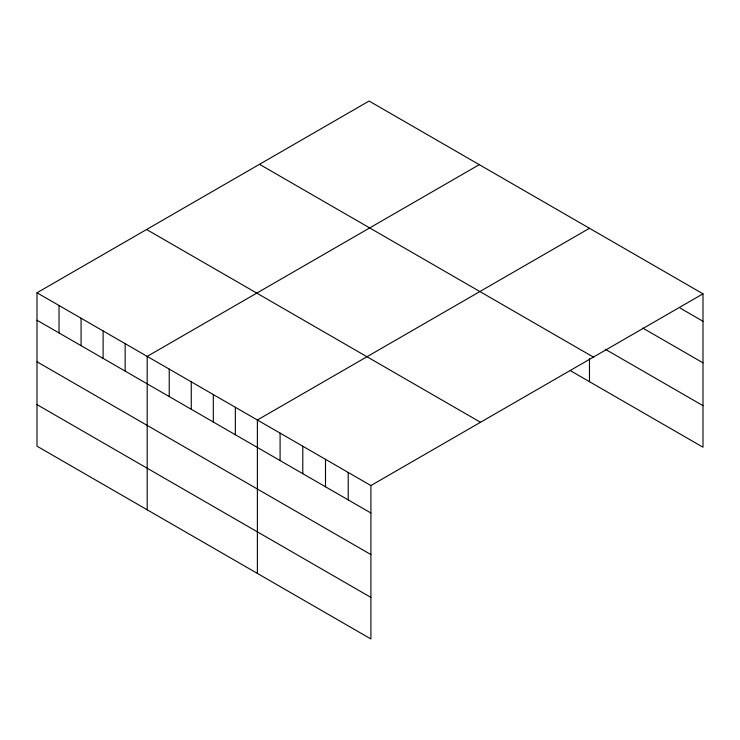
<?xml version="1.0" encoding="UTF-8"?>
<svg xmlns="http://www.w3.org/2000/svg" width="740" height="740" viewBox="0 0 740 740"><rect width="100%" height="100%" fill="white"/><g stroke="black" fill="none" stroke-linecap="round" stroke-linejoin="round"><path stroke-width="1.11" d="M37 292.772L370.907 485.551L370.907 638.962L37 446.174L37 292.772L369.094 101.038L703 293.826L703 447.228L570.309 370.62M479.279 164.659L147.186 356.393L147.186 509.795M589.475 228.281L257.381 420.006L257.381 573.417M370.907 485.551L703 293.826M680.291 308.164L703 321.28M642.783 328.07L703 362.841M605.265 349.243L703 405.668M259.5 164.308L593.406 357.096M146.594 229.502L480.501 422.281M37 320.226L370.907 513.005M37 361.786L370.907 554.574M37 404.614L370.907 597.393M589.475 358.595L589.475 381.683M348.207 472.444L348.207 499.898M325.498 459.337L325.498 486.791M302.789 446.229L302.789 473.683M280.09 433.113L280.09 460.567M235.339 407.287L235.339 434.741M213.305 394.559L213.305 422.013M191.262 381.84L191.262 409.294M169.229 369.112L169.229 396.566M125.153 343.665L125.153 371.119M103.11 330.937L103.11 358.391M81.076 318.219L81.076 345.673M59.034 305.49L59.034 332.945"/></g></svg>
